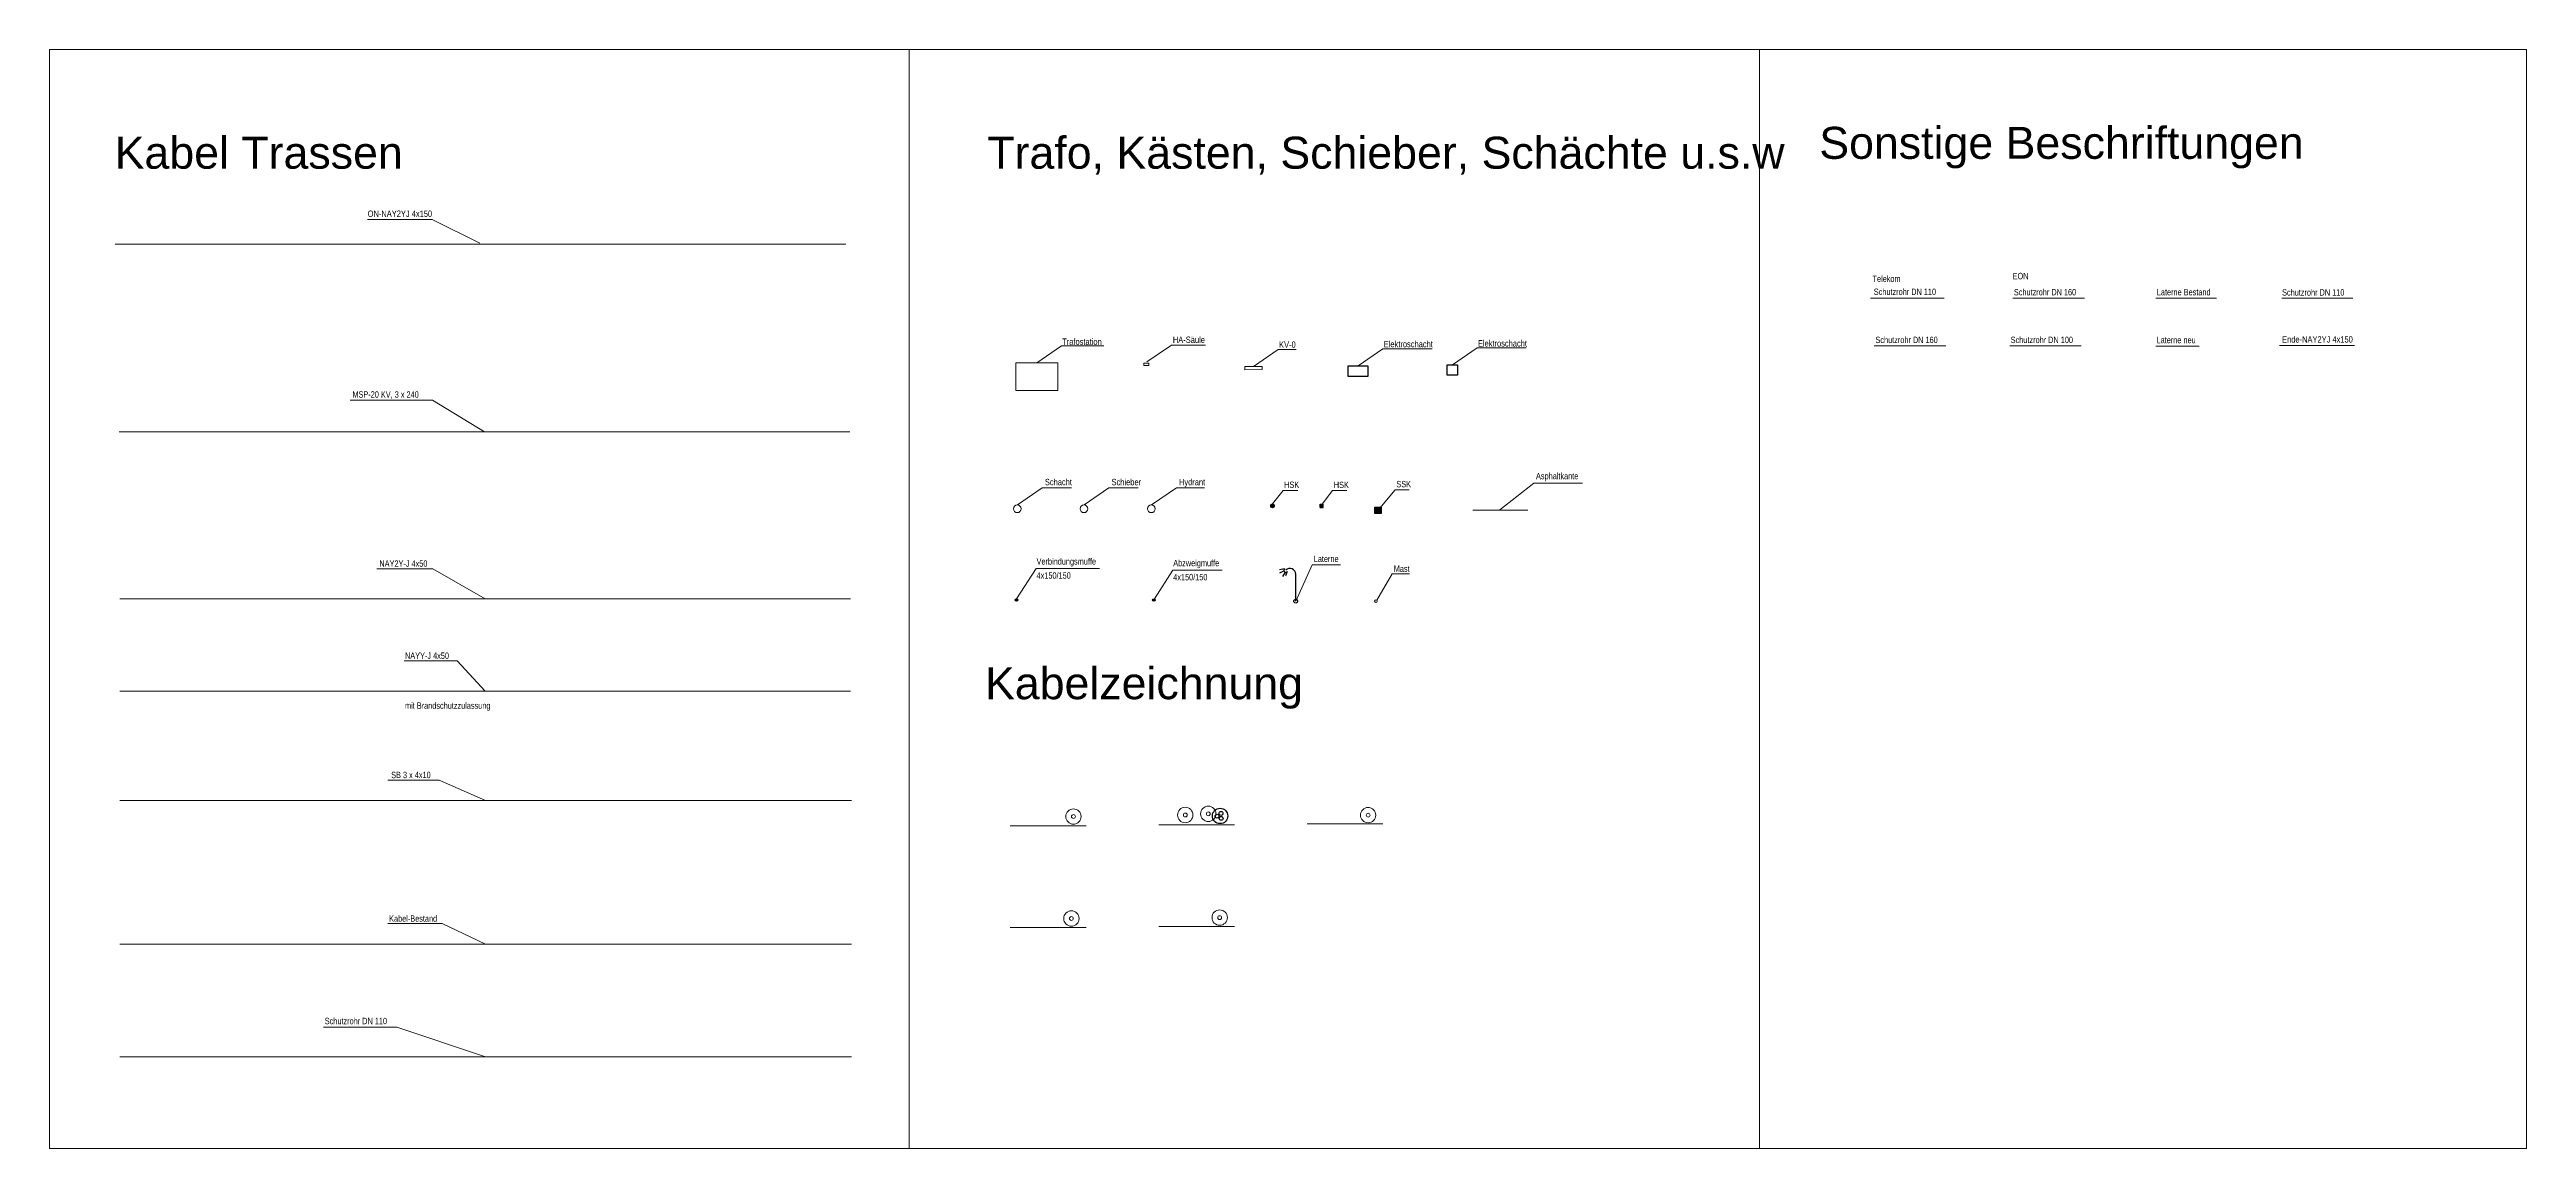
# Model space of a CAD drawing. Header units: metres. Extents: x 799836 to 800340, y 5282514 to 5282718.
# Drawn here: x 800146 to 800339.6, y 5282574 to 5282659.9 of the extents above; entities that cross this region are included whole.
import ezdxf

# ---------------------------------------------------------------- set-up
doc = ezdxf.new("R2010")
doc.units = ezdxf.units.M
doc.linetypes.add('ACAD_ISO02W100', pattern=[15, 12, -3])
for name, color, linetype in [('Asphaltkante', 250, 'Continuous'), ('Beschriftung', 7, 'Continuous'), ('Elektroschacht', 6, 'Continuous'), ('EON_HA', 4, 'Continuous'), ('EON_KV0', 7, 'Continuous'), ('EON_KV_Trafo', 7, 'Continuous'), ('EON_MS_Kabel', 1, 'Continuous'), ('EON_ON', 5, 'Continuous'), ('EON_SB', 3, 'Continuous'), ('HA-Säule', 7, 'Continuous'), ('HSK', 1, 'Continuous'), ('Hydrant', 150, 'Continuous'), ('Kabel-Bestand', 34, 'Continuous'), ('Laterne', 7, 'Continuous'), ('Mast', 7, 'Continuous'), ('MSP-Kabel', 1, 'Continuous'), ('Muffe', 6, 'Continuous'), ('ON-Kabel', 5, 'Continuous'), ('Schacht', 1, 'Continuous'), ('Schieber', 46, 'Continuous'), ('Schutzrohr', 7, 'Continuous'), ('SSK', 1, 'Continuous')]:
    doc.layers.add(name, color=color, linetype=linetype)
doc.styles.add('DIN', font='EARZ_DIN.SHX', dxfattribs={"height": 0.2})
doc.styles.get("Standard").update_dxf_attribs({"font": 'arial.ttf'})

# ---------------------------------------------------------------- blocks, each defined once
blk = doc.blocks.new('A$C6A127679')
at = {"layer": 'SSK', "linetype": 'ACAD_ISO02W100'}
for p, q in [((0.36, 0.76), (0.86, 0.76)), ((0.36, 0.26), (0.36, 0.76)), ((0.86, 0.26), (0.36, 0.26)), ((0.42, 0.76), (0.42, 0.26)), ((0.48, 0.76), (0.48, 0.26)), ((0.55, 0.76), (0.55, 0.26)), ((0.55, 0.51), (0.67, 0.51)), ((0.61, 0.76), (0.61, 0.26)), ((0.67, 0.76), (0.67, 0.26)), ((0.73, 0.76), (0.73, 0.26)), ((0.8, 0.76), (0.8, 0.26)), ((0.8, 0.76), (0.8, 0.26)), ((0.86, 0.76), (0.86, 0.26))]:
    blk.add_line(p, q, dxfattribs=at)
blk = doc.blocks.new('A$C1E2B3A4E')
at = {"layer": 'Elektroschacht', "lineweight": 30}
for p, q in [((-1.78, 0.72, -596.23), (-1.38, 1.46, -596.23)), ((-0.43, -0.01, -596.23), (-1.78, 0.72, -596.23)), ((-1.38, 1.46, -596.23), (-0.03, 0.72, -596.23)), ((-0.03, 0.72, -596.23), (-0.43, -0.01, -596.23))]:
    blk.add_line(p, q, dxfattribs=at)
blk = doc.blocks.new('A$C02FF75CA')
at = {"layer": 'Muffe'}
for radius in [0.4, 0.3, 0.2, 0.1]:
    blk.add_circle((0.49, 0.56), radius, dxfattribs=at)
blk = doc.blocks.new('A$C35174E3C')
at = {"layer": 'HSK'}
for p, q in [((-0.1, 0.28), (0.2, 0.28)), ((-0.07, 0.19), (-0.07, 0.37)), ((-0.04, 0.16), (-0.04, 0.4)), ((-0.01, 0.15), (-0.01, 0.42)), ((0.02, 0.14), (0.02, 0.43)), ((0.05, 0.13), (0.05, 0.43)), ((0.08, 0.14), (0.08, 0.43)), ((0.11, 0.15), (0.11, 0.42)), ((0.14, 0.16), (0.14, 0.4)), ((0.17, 0.19), (0.17, 0.37))]:
    blk.add_line(p, q, dxfattribs=at)
blk.add_circle((0.05, 0.28), 0.15, dxfattribs=at)
blk = doc.blocks.new('A$C1AF018B1')
at = {"layer": 'HSK'}
for p, q in [((-0.34, 0.19), (-0.09, 0.19)), ((-0.34, -0.06), (-0.34, 0.19)), ((-0.31, -0.06), (-0.31, 0.19)), ((-0.28, -0.06), (-0.28, 0.19)), ((-0.24, -0.06), (-0.24, 0.19)), ((-0.21, -0.06), (-0.21, 0.19)), ((-0.18, -0.06), (-0.18, 0.19)), ((-0.15, -0.06), (-0.15, 0.19)), ((-0.12, -0.06), (-0.12, 0.19)), ((-0.09, -0.06), (-0.09, 0.19)), ((-0.34, -0.06), (-0.09, -0.06))]:
    blk.add_line(p, q, dxfattribs=at)
blk = doc.blocks.new('A$C567453DD')
at = {"layer": 'Elektroschacht', "lineweight": 30}
for p, q in [((-0.96, 0.68, -596.23), (-0.53, 1.36, -596.23)), ((-0.28, 0.25, -596.23), (-0.96, 0.68, -596.23)), ((-0.53, 1.36, -596.23), (0.15, 0.93, -596.23)), ((0.15, 0.93, -596.23), (-0.28, 0.25, -596.23))]:
    blk.add_line(p, q, dxfattribs=at)
blk = doc.blocks.new('A$C1C504741')
at = {"layer": 'Laterne', "lineweight": 30}
for p, q in [((-1.36, 2.13, -596.23), (-1.75, 2.06, -596.23)), ((-1.39, 1.97, -596.23), (-1.74, 1.81, -596.23)), ((-1.3, 1.88, -596.23), (-1.51, 1.54, -596.23)), ((-1.14, 1.92, -596.23), (-1.27, 1.58, -596.23)), ((-0.48, -0.39, 4.62), (-0.48, 1.71, 4.62))]:
    blk.add_line(p, q, dxfattribs=at)
blk.add_circle((-0.48, -0.39, -596.23), 0.15, dxfattribs=at)
for centre, radius, start, end in [((-1.25, 2.02, -596.23), 0.15, 135.2821, 315.0224), ((-0.93, 1.71, 4.62), 0.45, 359.85, 135.1073)]:
    blk.add_arc(centre, radius, start, end, dxfattribs=at)
blk = doc.blocks.new('A$C352707C8')
at = {"layer": 'MSP-Kabel'}
for centre in [(-0.4, 1.04), (-0.13, 1.3), (-0.05, 0.92)]:
    blk.add_circle(centre, 0.15, dxfattribs=at)
at = {"layer": 'Schutzrohr'}
blk.add_circle((-0.17, 1.09), 0.6, dxfattribs=at)

msp = doc.modelspace()

# ---------------------------------------------------------------- linework, layer by layer
at = {"layer": 'Asphaltkante', "lineweight": 15, "elevation": 600.85}
for points in [[(800146, 5282659.88), (800339.58, 5282659.88), (800339.58, 5282574), (800146, 5282574)], [(800146, 5282659.88), (800213.17, 5282659.88), (800213.17, 5282574), (800146, 5282574)], [(800213.17, 5282659.88), (800279.63, 5282659.88), (800279.63, 5282574), (800213.17, 5282574)]]:
    msp.add_lwpolyline(points, close=True, dxfattribs=at)
at = {"layer": 'Asphaltkante', "lineweight": 15}
msp.add_lwpolyline([(800257.24, 5282623.89), (800261.52, 5282623.89)], dxfattribs=at)
at = {"layer": 'Beschriftung', "lineweight": 15}
for p, q in [((800175.91, 5282646.59, 600.85), (800170.85, 5282646.59, 600.85)), ((800179.62, 5282644.75, 600.85), (800175.91, 5282646.59, 600.85)), ((800288.31, 5282640.46, 600.85), (800294.07, 5282640.46, 600.85)), ((800299.43, 5282640.46, 600.85), (800305.03, 5282640.46, 600.85)), ((800310.62, 5282640.45, 600.85), (800315.36, 5282640.45, 600.85)), ((800320.45, 5282640.44, 600.85), (800326, 5282640.44, 600.85)), ((800225.09, 5282636.72, 600.85), (800223.15, 5282635.4, 600.85)), ((800228.39, 5282636.72, 600.85), (800225.09, 5282636.72, 600.85)), ((800233.69, 5282636.79, 600.85), (800231.75, 5282635.47, 600.85)), ((800236.33, 5282636.79, 600.85), (800233.69, 5282636.79, 600.85)), ((800242.03, 5282636.44, 600.85), (800240.09, 5282635.12, 600.85)), ((800243.44, 5282636.44, 600.85), (800242.03, 5282636.44, 600.85)), ((800250.21, 5282636.49, 600.85), (800248.27, 5282635.17, 600.85)), ((800254.05, 5282636.49, 600.85), (800250.21, 5282636.49, 600.85)), ((800257.58, 5282636.56, 600.85), (800255.64, 5282635.24, 600.85)), ((800261.41, 5282636.56, 600.85), (800257.58, 5282636.56, 600.85)), ((800288.61, 5282636.73, 600.85), (800294.21, 5282636.73, 600.85)), ((800299.19, 5282636.72, 600.85), (800304.78, 5282636.72, 600.85)), ((800310.6, 5282636.71, 600.85), (800314, 5282636.71, 600.85)), ((800326.13, 5282636.76, 600.85), (800320.28, 5282636.76, 600.85)), ((800169.49, 5282632.48, 600.85), (800175.92, 5282632.48, 600.85)), ((800175.92, 5282632.48, 600.85), (800179.99, 5282630.01, 600.85)), ((800223.58, 5282625.62, 600.85), (800221.64, 5282624.29, 600.85)), ((800225.88, 5282625.62, 600.85), (800223.58, 5282625.62, 600.85)), ((800228.79, 5282625.62, 600.85), (800226.85, 5282624.29, 600.85)), ((800231.09, 5282625.62, 600.85), (800228.79, 5282625.62, 600.85)), ((800234.07, 5282625.62, 600.85), (800232.13, 5282624.29, 600.85)), ((800236.26, 5282625.62, 600.85), (800234.07, 5282625.62, 600.85)), ((800242.4, 5282625.43, 600.85), (800241.57, 5282624.37, 600.85)), ((800243.57, 5282625.43, 600.85), (800242.4, 5282625.43, 600.85)), ((800246.27, 5282625.42, 600.85), (800245.45, 5282624.36, 600.85)), ((800247.38, 5282625.42, 600.85), (800246.27, 5282625.42, 600.85)), ((800251.16, 5282625.48, 600.85), (800249.83, 5282623.87, 600.85)), ((800252.27, 5282625.48, 600.85), (800251.16, 5282625.48, 600.85)), ((800259.34, 5282623.92, 600.85), (800261.99, 5282625.98, 600.85)), ((800261.99, 5282625.98, 600.85), (800265.81, 5282625.98, 600.85)), ((800171.58, 5282619.31, 600.85), (800175.95, 5282619.31, 600.85)), ((800175.95, 5282619.31, 600.85), (800180.04, 5282616.95, 600.85)), ((800223.1, 5282619.32, 600.85), (800221.58, 5282616.96, 600.85)), ((800223.1, 5282619.32, 600.85), (800228.06, 5282619.32, 600.85)), ((800233.78, 5282619.19, 600.85), (800232.36, 5282616.95, 600.85)), ((800233.78, 5282619.19, 600.85), (800237.65, 5282619.19, 600.85)), ((800244.69, 5282619.62, 596.23), (800243.39, 5282616.77, 600.85)), ((800244.69, 5282619.62, 596.23), (800246.88, 5282619.62, 596.23)), ((800250.92, 5282618.9, 600.85), (800249.72, 5282616.86, 600.85)), ((800252.29, 5282618.9, 600.85), (800250.92, 5282618.9, 600.85)), ((800173.71, 5282612.11, 600.85), (800177.85, 5282612.11, 600.85)), ((800177.85, 5282612.11, 600.85), (800180.04, 5282609.75, 600.85)), ((800172.43, 5282602.79, 600.85), (800176.45, 5282602.79, 600.85)), ((800180.08, 5282601.19, 600.85), (800176.45, 5282602.79, 600.85)), ((800221.08, 5282599.22, 600.85), (800227.01, 5282599.22, 600.85)), ((800232.7, 5282599.29, 600.85), (800238.61, 5282599.29, 600.85)), ((800244.29, 5282599.36, 600.85), (800250.2, 5282599.36, 600.85)), ((800172.43, 5282591.57, 600.85), (800176.68, 5282591.57, 600.85)), ((800180.08, 5282589.97, 600.85), (800176.68, 5282591.57, 600.85)), ((800221.08, 5282591.28, 600.85), (800227.01, 5282591.28, 600.85)), ((800232.7, 5282591.35, 600.85), (800238.61, 5282591.35, 600.85)), ((800167.4, 5282583.49, 600.85), (800173.15, 5282583.49, 600.85)), ((800173.15, 5282583.49, 600.85), (800180.08, 5282581.17, 600.85))]:
    msp.add_line(p, q, dxfattribs=at)
at = {"layer": 'EON_HA', "lineweight": 15}
for points in [[(800151.49, 5282616.95), (800208.59, 5282616.95)], [(800151.49, 5282609.75), (800208.59, 5282609.75)]]:
    msp.add_lwpolyline(points, dxfattribs=at)
msp.add_circle((800225.86, 5282591.97, 600.85), 0.15, dxfattribs=at)
at = {"layer": 'EON_KV0', "lineweight": 15}
msp.add_lwpolyline([(800239.41, 5282635.11), (800240.77, 5282635.12), (800240.77, 5282634.87), (800239.41, 5282634.86)], close=True, dxfattribs=at)
at = {"layer": 'EON_KV_Trafo', "lineweight": 15, "elevation": 600.85}
msp.add_lwpolyline([(800221.51, 5282635.4), (800224.79, 5282635.4), (800224.79, 5282633.23), (800221.51, 5282633.23)], close=True, dxfattribs=at)
at = {"layer": 'EON_MS_Kabel', "lineweight": 15}
msp.add_lwpolyline([(800151.44, 5282630.01), (800208.54, 5282630.01)], dxfattribs=at)
at = {"layer": 'EON_ON', "lineweight": 15}
msp.add_lwpolyline([(800151.14, 5282644.68), (800208.23, 5282644.68)], dxfattribs=at)
at = {"layer": 'EON_SB', "lineweight": 15}
msp.add_lwpolyline([(800151.49, 5282601.19), (800208.67, 5282601.19)], dxfattribs=at)
for centre in [(800236.56, 5282600.15, 600.85), (800237.45, 5282592.04, 600.85)]:
    msp.add_circle(centre, 0.15, dxfattribs=at)
at = {"layer": 'HA-Säule', "lineweight": 15}
msp.add_lwpolyline([(800231.51, 5282635.18), (800231.91, 5282635.18), (800231.91, 5282635.38), (800231.51, 5282635.38), (800231.51, 5282635.18)], dxfattribs=at)
at = {"layer": 'Hydrant', "lineweight": 15}
msp.add_circle((800232.11, 5282623.99, 600.85), 0.3, dxfattribs=at)
at = {"layer": 'Kabel-Bestand', "lineweight": 15}
msp.add_lwpolyline([(800151.49, 5282589.97), (800208.67, 5282589.97)], dxfattribs=at)
msp.add_circle((800249.05, 5282600.05, 600.85), 0.15, dxfattribs=at)
at = {"layer": 'Mast', "lineweight": 15}
msp.add_circle((800249.66, 5282616.77, 600.85), 0.1, dxfattribs=at)
at = {"layer": 'ON-Kabel', "lineweight": 15}
for centre in [(800226.02, 5282599.94, 600.85), (800234.76, 5282600.06, 600.85)]:
    msp.add_circle(centre, 0.15, dxfattribs=at)
at = {"layer": 'Schacht', "lineweight": 15}
msp.add_circle((800221.63, 5282623.99, 600.85), 0.3, dxfattribs=at)
at = {"layer": 'Schieber', "lineweight": 15}
msp.add_circle((800226.84, 5282623.99, 600.85), 0.3, dxfattribs=at)
at = {"layer": 'Schutzrohr', "lineweight": 15}
msp.add_lwpolyline([(800151.49, 5282581.17), (800208.67, 5282581.17)], dxfattribs=at)
for centre in [(800226.02, 5282599.94, 600.85), (800234.76, 5282600.06, 600.85), (800236.56, 5282600.15, 600.85), (800249.05, 5282600.05, 600.85), (800225.86, 5282591.97, 600.85), (800237.45, 5282592.04, 600.85)]:
    msp.add_circle(centre, 0.6, dxfattribs=at)

# ---------------------------------------------------------------- block references
at = {"layer": 'HSK', "lineweight": 15}
msp.add_blockref('A$C35174E3C', (800241.53, 5282623.94, 600.85), dxfattribs=at)
at = {"layer": 'HSK', "color": 2, "lineweight": 15, "rotation": 359.89015080147}
msp.add_blockref('A$C1AF018B1', (800245.63, 5282624.16, 600.85), dxfattribs=at)
at = {"layer": 'Laterne', "lineweight": 15}
msp.add_blockref('A$C1C504741', (800243.87, 5282617.16, 596.23), dxfattribs=at)
at = {"layer": 'Muffe', "lineweight": 15, "xscale": 0.25, "yscale": 0.25, "zscale": 0.25}
for p in [(800221.45, 5282616.72, 600.85), (800232.18, 5282616.72, 600.85)]:
    msp.add_blockref('A$C02FF75CA', p, dxfattribs=at)
at = {"layer": 'Schacht', "lineweight": 15}
for name, p, rotation in [('A$C1E2B3A4E', (800249.41, 5282634.55, 1197.08), 28.558302292385), ('A$C567453DD', (800256.41, 5282634.37, 1197.08), 32.372993955797)]:
    msp.add_blockref(name, p, dxfattribs=dict(at, rotation=rotation))
at = {"layer": 'Schutzrohr', "lineweight": 15, "rotation": 350.674913243598}
msp.add_blockref('A$C352707C8', (800237.47, 5282598.88, 600.85), dxfattribs=at)
at = {"layer": 'SSK', "linetype": 'ACAD_ISO02W100', "lineweight": 15, "rotation": 359.940687755905}
msp.add_blockref('A$C6A127679', (800249.22, 5282623.36, 600.85), dxfattribs=at)

# ---------------------------------------------------------------- texts
at = {"lineweight": 15, "char_height": 2.5, "attachment_point": 1}
for s, width, insert in [('Kabel Trassen', 49.7486, (800151.09, 5282653.07, 600.85)), ('Trafo, Kästen, Schieber, Schächte u.s.w', 66.4671, (800219.29, 5282653.07, 600.85)), ('Sonstige Beschriftungen', 66.4671, (800284.31, 5282653.84, 600.85)), ('Kabelzeichnung', 66.4671, (800219.11, 5282611.61, 600.85))]:
    msp.add_mtext_dynamic_manual_height_columns(s, width=width, gutter_width=12.5, heights=[0], dxfattribs=dict(at, insert=insert))
at = {"layer": 'Beschriftung', "lineweight": 15, "style": 'DIN'}
for s, width, p in [('ON-NAY2YJ 4x150', 0.7, (800170.86, 5282646.8, 600.85)), ('Telekom', 0.75, (800288.47, 5282641.72, 600.85)), ('EON', 0.75, (800299.42, 5282641.93, 600.85)), ('Schutzrohr DN 110', 0.75, (800288.57, 5282640.7, 600.85)), ('Schutzrohr DN 160', 0.75, (800299.52, 5282640.67, 600.85)), ('Laterne Bestand', 0.75, (800310.69, 5282640.67, 600.85)), ('Schutzrohr DN 110', 0.75, (800320.48, 5282640.65, 600.85)), ('Trafostation', 0.7, (800225.14, 5282636.8, 600.85)), ('HA-Säule', 0.7, (800233.79, 5282636.95, 600.85)), ('KV-0', 0.7, (800242.09, 5282636.57, 600.85)), ('Elektroschacht', 0.7, (800250.27, 5282636.61, 600.85)), ('Elektroschacht', 0.7, (800257.63, 5282636.67, 600.85)), ('Schutzrohr DN 160', 0.75, (800288.7, 5282636.94, 600.85)), ('Schutzrohr DN 100', 0.75, (800299.27, 5282636.94, 600.85)), ('Laterne neu', 0.75, (800310.67, 5282636.93, 600.85)), ('Ende-NAY2YJ 4x150', 0.7, (800320.48, 5282636.98, 600.85)), ('Schacht', 0.7, (800223.79, 5282625.83, 600.85)), ('Schieber', 0.7, (800229, 5282625.83, 600.85)), ('Hydrant', 0.7, (800234.27, 5282625.83, 600.85)), ('HSK', 0.75, (800242.49, 5282625.62, 600.85)), ('HSK', 0.75, (800246.37, 5282625.61, 600.85)), ('SSK', 0.75, (800251.26, 5282625.67, 600.85)), ('Asphaltkante', 0.75, (800262.17, 5282626.3, 600.85)), ('Laterne', 0.75, (800244.8, 5282619.83, 596.23)), ('NAY2Y-J 4x50', 0.75, (800171.78, 5282619.46, 600.85)), ('Verbindungsmuffe ', 0.75, (800223.14, 5282619.63, 600.85)), ('4x150/150', 0.75, (800223.14, 5282618.53, 600.85)), ('Abzweigmuffe', 0.75, (800233.82, 5282619.5, 600.85)), ('4x150/150', 0.75, (800233.82, 5282618.4, 600.85)), ('Mast', 0.75, (800251.05, 5282619.06, 600.85)), ('NAYY-J 4x50', 0.75, (800173.78, 5282612.26, 600.85)), ('mit Brandschutzzulassung', 0.75, (800173.78, 5282608.36, 600.85)), ('SB 3 x 4x10', 0.75, (800172.7, 5282602.94, 600.85)), ('Kabel-Bestand', 0.75, (800172.54, 5282591.72, 600.85)), ('Schutzrohr DN 110', 0.75, (800167.51, 5282583.71, 600.85))]:
    msp.add_text(s, height=0.5, dxfattribs=dict(at, width=width)).set_placement(p)
at = {"layer": 'Beschriftung', "lineweight": 15, "style": 'DIN', "width": 0.75}
msp.add_text('MSP-20 KV, 3 x 240', height=0.5, rotation=359.8762, dxfattribs=at).set_placement((800169.67, 5282632.68, 600.85))

doc.saveas('drawing.dxf')
